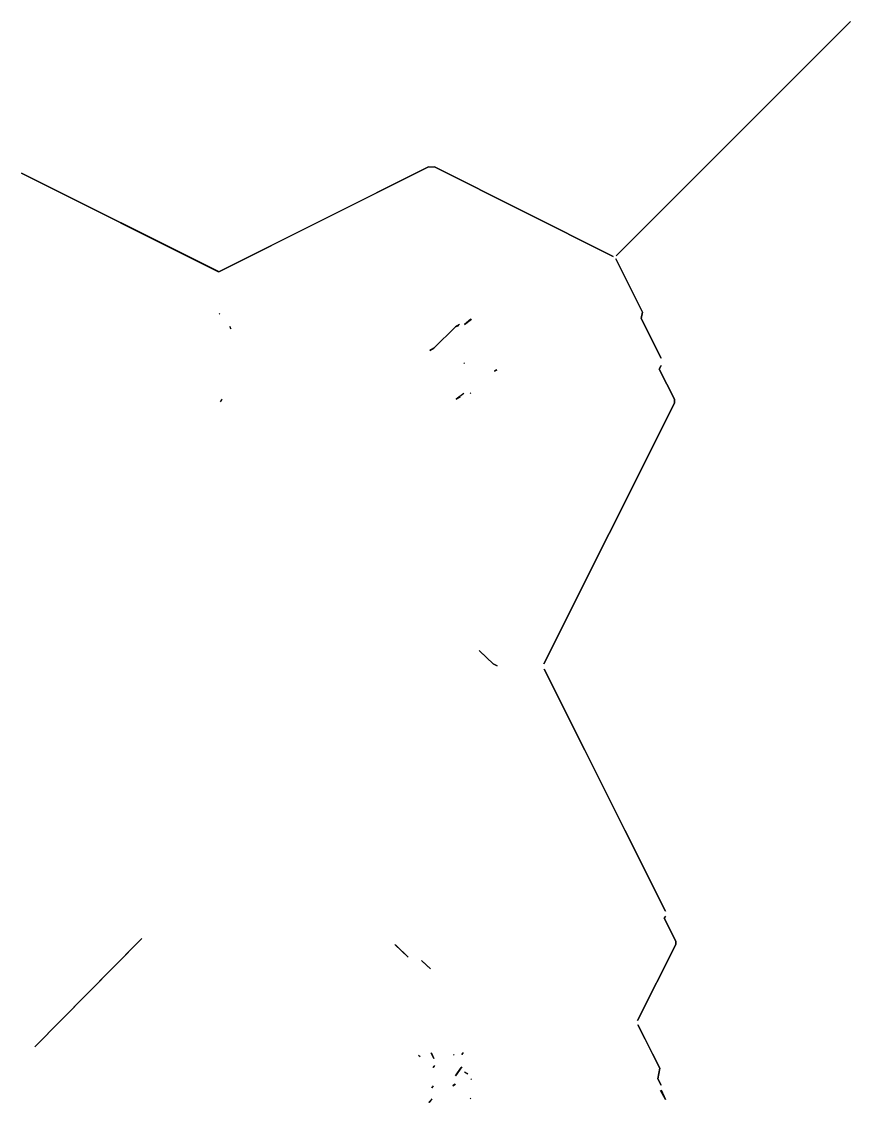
# Model space of a CAD drawing. Extents: x 1 to 2775, y -31 to 2075.
# Drawn here: x 2576 to 2774.7, y 1815.7 to 2074.8 of the extents above; entities that cross this region are included whole.
import ezdxf

# ---------------------------------------------------------------- set-up
doc = ezdxf.new("R2010")
doc.units = 0
doc.layers.add('LINEWORK', color=4, linetype='CONTINUOUS')

msp = doc.modelspace()

# ---------------------------------------------------------------- linework, layer by layer
at = {"layer": 'LINEWORK'}
for points in [[(2774.6667, 2074.8333), (2718.5, 2018.6667)], [(2673.5, 2040), (2623.3333, 2014.8333), (2576, 2038.5), (2623.1667, 2014.8333), (2673.5, 2040), (2675, 2040), (2717.8333, 2018.5), (2675, 2040)], [(2718.3333, 2018), (2724.8333, 2005.1667), (2724.5, 2003.6667), (2729.3333, 1994.1667), (2724.5, 2003.6667), (2724.8333, 2005.1667), (2718.5, 2017.8333)], [(2623.3333, 2004.8333), (2623.5, 2004.6667)], [(2683.6667, 2003.5), (2682.1667, 2002.1667), (2683.8333, 2003.5)], [(2625.8333, 2001.8333), (2626.1667, 2001.1667), (2626, 2001.6667)], [(2681, 2002.1667), (2680, 2001.6667), (2674.8333, 1996.5), (2673.8333, 1996), (2674.8333, 1996.5), (2680, 2001.6667), (2680.8333, 2002)], [(2682.1667, 1993), (2682, 1992.8333)], [(2689.8333, 1991.3333), (2689.3333, 1991), (2690, 1991.3333)], [(2729.3333, 1992.3333), (2728.8333, 1991.5), (2732.5, 1984.3333), (2732.5, 1983.3333), (2701.1667, 1920.8333), (2732.5, 1983.3333), (2732.5, 1984.3333), (2728.8333, 1991.5), (2729.1667, 1992.1667)], [(2682, 1985.6667), (2680.1667, 1984.3333), (2681.1667, 1984.8333)], [(2683.6667, 1985.8333), (2683.5, 1985.6667)], [(2624, 1984.3333), (2623.6667, 1983.6667), (2624, 1984.1667)], [(2685.6667, 1924), (2689, 1920.8333), (2690, 1920.3333), (2689, 1920.8333), (2685.8333, 1923.8333)], [(2701.1667, 1919.6667), (2730.3333, 1861.5), (2701.3333, 1919.5)], [(2730.3333, 1860.3333), (2730, 1859.8333), (2732.8333, 1854.3333), (2732.8333, 1853.5), (2723.6667, 1835.3333), (2732.8333, 1853.5), (2732.8333, 1854.3333), (2730, 1859.8333), (2730.1667, 1860.1667)], [(2604.8333, 1855), (2579.1667, 1829), (2604, 1854.1667)], [(2665.5, 1853.5), (2668.6667, 1850.5), (2665.6667, 1853.3333)], [(2671.8333, 1849.6667), (2674, 1847.6667), (2672, 1849.5)], [(2723.6667, 1834.3333), (2729, 1823.8333), (2728.5, 1821.3333), (2729.3333, 1819.8333), (2728.5, 1821.3333), (2729, 1823.8333), (2723.8333, 1834.1667)], [(2674.1667, 1827.6667), (2674.8333, 1826.1667), (2674.1667, 1827.5)], [(2679.6667, 1827.1667), (2679.5, 1827)], [(2681.8333, 1827.6667), (2681.5, 1827.1667), (2681.6667, 1827.5)], [(2671.1667, 1827), (2671.5, 1826.6667)], [(2675, 1824.5), (2674.6667, 1824), (2674.8333, 1824.3333)], [(2681.5, 1824.1667), (2680, 1822), (2681.3333, 1824)], [(2682.1667, 1823), (2683, 1822.5), (2682.3333, 1822.8333)], [(2674.6667, 1819.6667), (2674.3333, 1819.1667), (2674.5, 1819.5)], [(2679.8333, 1820), (2679.3333, 1819.6667), (2680, 1820)], [(2683.8333, 1821.3333), (2683.6667, 1821.1667)], [(2729.3333, 1818.6667), (2730.3333, 1816.3333), (2729.1667, 1818.5)], [(2674.3333, 1816.5), (2673.6667, 1815.6667), (2673.8333, 1816)], [(2683.6667, 1816.6667), (2683.5, 1816.5)]]:
    msp.add_lwpolyline(points, dxfattribs=at)

doc.saveas('drawing.dxf')
